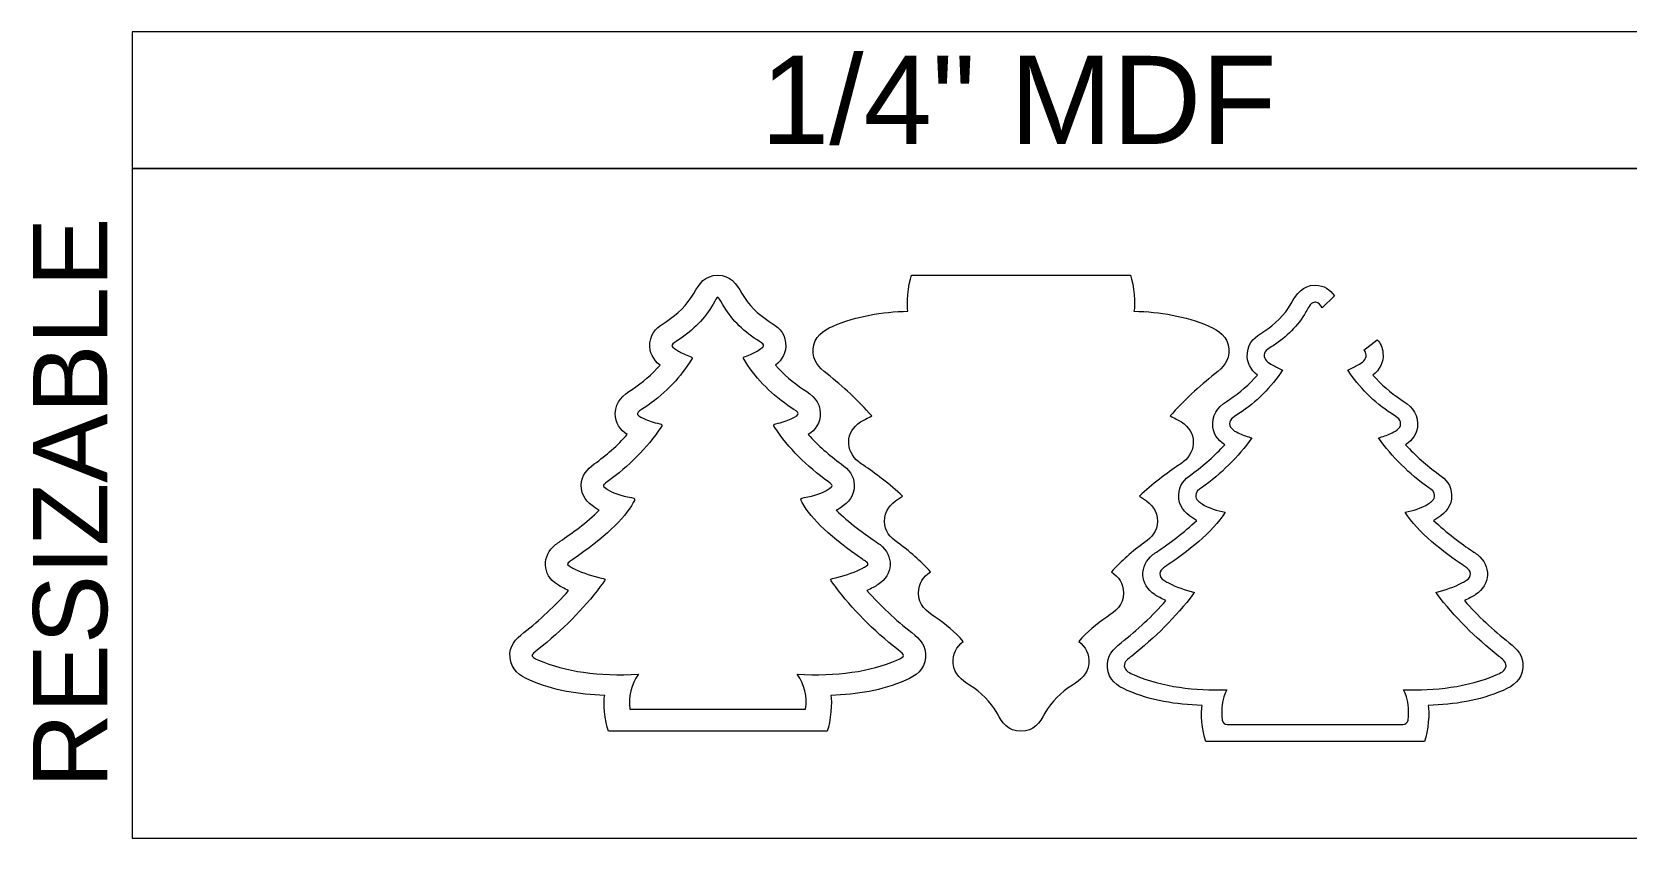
# Model space of a CAD drawing. Header units: millimetres. Extents: x -939 to 939, y -901 to -426.
# Drawn here: x -939 to 0, y -901 to -426 of the extents above; entities that cross this region are included whole.
import ezdxf

# ---------------------------------------------------------------- set-up
doc = ezdxf.new("R2010")
doc.units = ezdxf.units.MM
doc.header["$MEASUREMENT"] = 0
doc.layers.add('Camada 1', color=7, linetype='Continuous')
doc.styles.add('0', font='arial.ttf', dxfattribs={"height": 1})

msp = doc.modelspace()

# ---------------------------------------------------------------- linework, layer by layer
at = {"layer": 'Camada 1', "color": 142, "lineweight": 20}
for points in [[(-880.2749, -506.73), (167.0521, -506.73), (167.0521, -426.2968), (-880.2749, -426.2968), (-880.2749, -506.73)], [(-880.2749, -901.2768), (167.0521, -901.2768), (167.0521, -506.73), (-880.2749, -506.73), (-880.2749, -901.2768)]]:
    msp.add_lwpolyline(points, close=True, dxfattribs=at)
at = {"layer": 'Camada 1', "color": 230, "lineweight": 20}
for points, knots in [([(-599.7113, -838.3519), (-599.7113, -838.3519), (-587.0106, -838.3519), (-587.0106, -838.3519), (-587.0106, -838.3519), (-587.0106, -838.3519), (-535.2581, -838.3519), (-535.2581, -838.3519), (-535.2581, -838.3519), (-535.2581, -838.3519), (-483.5057, -838.3519), (-483.5057, -838.3519), (-483.5057, -838.3519), (-483.5057, -838.3519), (-470.805, -838.3519), (-470.805, -838.3519), (-470.805, -838.3519), (-468.7237, -832.6827), (-467.6724, -820.561), (-468.6844, -817.1984), (-468.6844, -817.1984), (-452.9715, -816.585), (-438.8709, -814.5518), (-424.5337, -808.308), (-424.5337, -808.308), (-418.5325, -805.6945), (-413.4166, -802.1694), (-412.8379, -794.8241), (-412.8379, -794.8241), (-412.2925, -787.9014), (-416.1776, -784.0523), (-420.9809, -780.2395), (-420.9809, -780.2395), (-430.4313, -772.7379), (-439.3768, -764.494), (-447.3615, -755.4208), (-447.3615, -755.4208), (-446.1314, -754.8628), (-444.921, -754.2667), (-443.7355, -753.6291), (-443.7355, -753.6291), (-442.7177, -753.0816), (-441.7145, -752.5077), (-440.7383, -751.8888), (-440.7383, -751.8888), (-431.6826, -746.1471), (-431.5001, -734.9017), (-439.6532, -728.3515), (-439.6532, -728.3515), (-440.5945, -727.5953), (-441.5165, -727.04), (-442.492, -726.3708), (-442.492, -726.3708), (-448.9492, -721.9409), (-458.2533, -715.2414), (-465.445, -708.1481), (-465.445, -708.1481), (-464.6065, -707.6826), (-463.789, -707.1812), (-462.9965, -706.6403), (-462.9965, -706.6403), (-458.2542, -703.4034), (-454.7258, -699.6452), (-454.8563, -693.3094), (-454.8563, -693.3094), (-454.9779, -687.4039), (-458.1508, -684.0031), (-462.506, -680.8636), (-462.506, -680.8636), (-469.5966, -675.7521), (-476.1599, -670.0098), (-481.9652, -663.5564), (-481.9652, -663.5564), (-477.8017, -660.7687), (-474.7967, -656.9138), (-474.8846, -651.05), (-474.8846, -651.05), (-474.9929, -643.8243), (-479.4818, -640.405), (-484.7541, -636.9128), (-484.7541, -636.9128), (-490.9037, -632.8393), (-496.4477, -628.1074), (-501.2186, -622.6298), (-501.2186, -622.6298), (-497.3369, -619.4258), (-494.705, -615.2027), (-495.3008, -609.5387), (-495.3008, -609.5387), (-496.0077, -602.8169), (-500.0513, -600.088), (-505.0019, -596.8729), (-505.0019, -596.8729), (-511.5882, -592.5955), (-517.2408, -587.2226), (-521.1228, -580.3433), (-521.1228, -580.3433), (-524.3313, -574.6574), (-527.6576, -569.6325), (-535.2581, -569.6549), (-535.2581, -569.6549), (-542.8586, -569.6325), (-546.1849, -574.6574), (-549.3934, -580.3433), (-549.3934, -580.3433), (-553.2755, -587.2226), (-558.9281, -592.5955), (-565.5144, -596.8729), (-565.5144, -596.8729), (-570.465, -600.088), (-574.5086, -602.8169), (-575.2155, -609.5387), (-575.2155, -609.5387), (-575.8113, -615.2027), (-573.1794, -619.4258), (-569.2977, -622.6298), (-569.2977, -622.6298), (-574.0686, -628.1074), (-579.6126, -632.8393), (-585.7622, -636.9128), (-585.7622, -636.9128), (-591.0345, -640.405), (-595.5234, -643.8243), (-595.6317, -651.05), (-595.6317, -651.05), (-595.7196, -656.9138), (-592.7146, -660.7687), (-588.5511, -663.5564), (-588.5511, -663.5564), (-594.3564, -670.0098), (-600.9197, -675.7521), (-608.0103, -680.8636), (-608.0103, -680.8636), (-612.3655, -684.0031), (-615.5384, -687.4039), (-615.66, -693.3094), (-615.66, -693.3094), (-615.7905, -699.6452), (-612.2621, -703.4034), (-607.5198, -706.6403), (-607.5198, -706.6403), (-606.7273, -707.1812), (-605.9098, -707.6826), (-605.0713, -708.1481), (-605.0713, -708.1481), (-612.263, -715.2414), (-621.5671, -721.9409), (-628.0243, -726.3708), (-628.0243, -726.3708), (-628.9998, -727.04), (-629.9218, -727.5953), (-630.8631, -728.3515), (-630.8631, -728.3515), (-639.0162, -734.9017), (-638.8337, -746.1471), (-629.778, -751.8888), (-629.778, -751.8888), (-628.8018, -752.5077), (-627.7986, -753.0816), (-626.7808, -753.6291), (-626.7808, -753.6291), (-625.5953, -754.2667), (-624.3849, -754.8628), (-623.1548, -755.4208), (-623.1548, -755.4208), (-631.1395, -764.494), (-640.085, -772.7379), (-649.5354, -780.2395), (-649.5354, -780.2395), (-654.3387, -784.0523), (-658.2238, -787.9014), (-657.6784, -794.8241), (-657.6784, -794.8241), (-657.0997, -802.1694), (-651.9838, -805.6945), (-645.9826, -808.308), (-645.9826, -808.308), (-631.6454, -814.5518), (-617.5448, -816.585), (-601.8319, -817.1984), (-601.8319, -817.1984), (-602.8439, -820.561), (-601.7926, -832.6827), (-599.7113, -838.3519)], [0, 0, 0, 0, 0.0212766, 0.0212766, 0.0212766, 0.0212766, 0.04255319, 0.04255319, 0.04255319, 0.04255319, 0.06382979, 0.06382979, 0.06382979, 0.06382979, 0.08510638, 0.08510638, 0.08510638, 0.08510638, 0.10638298, 0.10638298, 0.10638298, 0.10638298, 0.12765957, 0.12765957, 0.12765957, 0.12765957, 0.14893617, 0.14893617, 0.14893617, 0.14893617, 0.17021277, 0.17021277, 0.17021277, 0.17021277, 0.19148936, 0.19148936, 0.19148936, 0.19148936, 0.21276596, 0.21276596, 0.21276596, 0.21276596, 0.23404255, 0.23404255, 0.23404255, 0.23404255, 0.25531915, 0.25531915, 0.25531915, 0.25531915, 0.27659574, 0.27659574, 0.27659574, 0.27659574, 0.29787234, 0.29787234, 0.29787234, 0.29787234, 0.31914894, 0.31914894, 0.31914894, 0.31914894, 0.34042553, 0.34042553, 0.34042553, 0.34042553, 0.36170213, 0.36170213, 0.36170213, 0.36170213, 0.38297872, 0.38297872, 0.38297872, 0.38297872, 0.40425532, 0.40425532, 0.40425532, 0.40425532, 0.42553191, 0.42553191, 0.42553191, 0.42553191, 0.44680851, 0.44680851, 0.44680851, 0.44680851, 0.46808511, 0.46808511, 0.46808511, 0.46808511, 0.4893617, 0.4893617, 0.4893617, 0.4893617, 0.5106383, 0.5106383, 0.5106383, 0.5106383, 0.53191489, 0.53191489, 0.53191489, 0.53191489, 0.55319149, 0.55319149, 0.55319149, 0.55319149, 0.57446809, 0.57446809, 0.57446809, 0.57446809, 0.59574468, 0.59574468, 0.59574468, 0.59574468, 0.61702128, 0.61702128, 0.61702128, 0.61702128, 0.63829787, 0.63829787, 0.63829787, 0.63829787, 0.65957447, 0.65957447, 0.65957447, 0.65957447, 0.68085106, 0.68085106, 0.68085106, 0.68085106, 0.70212766, 0.70212766, 0.70212766, 0.70212766, 0.72340426, 0.72340426, 0.72340426, 0.72340426, 0.74468085, 0.74468085, 0.74468085, 0.74468085, 0.76595745, 0.76595745, 0.76595745, 0.76595745, 0.78723404, 0.78723404, 0.78723404, 0.78723404, 0.80851064, 0.80851064, 0.80851064, 0.80851064, 0.82978723, 0.82978723, 0.82978723, 0.82978723, 0.85106383, 0.85106383, 0.85106383, 0.85106383, 0.87234043, 0.87234043, 0.87234043, 0.87234043, 0.89361702, 0.89361702, 0.89361702, 0.89361702, 0.91489362, 0.91489362, 0.91489362, 0.91489362, 0.93617021, 0.93617021, 0.93617021, 0.93617021, 0.95744681, 0.95744681, 0.95744681, 0.95744681, 1, 1, 1, 1]), ([(-479.0318, -613.1827), (-479.5772, -620.1054), (-475.6921, -623.9545), (-470.8888, -627.7673), (-470.8888, -627.7673), (-461.4384, -635.2689), (-452.4929, -643.5128), (-444.5082, -652.586), (-444.5082, -652.586), (-445.7383, -653.144), (-446.9487, -653.7401), (-448.1342, -654.3777), (-448.1342, -654.3777), (-449.152, -654.9252), (-450.1552, -655.4991), (-451.1314, -656.118), (-451.1314, -656.118), (-460.1871, -661.8597), (-460.3696, -673.1051), (-452.2165, -679.6553), (-452.2165, -679.6553), (-451.2752, -680.4115), (-450.3532, -680.9668), (-449.3777, -681.636), (-449.3777, -681.636), (-442.9205, -686.0659), (-433.6164, -692.7654), (-426.4247, -699.8587), (-426.4247, -699.8587), (-427.2632, -700.3242), (-428.0807, -700.8256), (-428.8732, -701.3665), (-428.8732, -701.3665), (-433.6155, -704.6034), (-437.1439, -708.3616), (-437.0134, -714.6974), (-437.0134, -714.6974), (-436.8918, -720.6029), (-433.7189, -724.0037), (-429.3637, -727.1432), (-429.3637, -727.1432), (-422.2731, -732.2547), (-415.7098, -737.997), (-409.9045, -744.4504), (-409.9045, -744.4504), (-414.068, -747.2381), (-417.073, -751.093), (-416.9851, -756.9568), (-416.9851, -756.9568), (-416.8768, -764.1825), (-412.3879, -767.6018), (-407.1156, -771.094), (-407.1156, -771.094), (-400.966, -775.1675), (-395.422, -779.8994), (-390.6511, -785.377), (-390.6511, -785.377), (-394.5328, -788.581), (-397.1647, -792.8041), (-396.5689, -798.4681), (-396.5689, -798.4681), (-395.862, -805.1899), (-391.8184, -807.9188), (-386.8678, -811.1339), (-386.8678, -811.1339), (-380.2815, -815.4113), (-374.6289, -820.7842), (-370.7468, -827.6635), (-370.7468, -827.6635), (-367.5383, -833.3494), (-364.212, -838.3743), (-356.6115, -838.3519), (-356.6115, -838.3519), (-349.011, -838.3743), (-345.6847, -833.3494), (-342.4762, -827.6635), (-342.4762, -827.6635), (-338.5941, -820.7842), (-332.9415, -815.4113), (-326.3552, -811.1339), (-326.3552, -811.1339), (-321.4046, -807.9188), (-317.361, -805.1899), (-316.6541, -798.4681), (-316.6541, -798.4681), (-316.0583, -792.8041), (-318.6902, -788.581), (-322.5719, -785.377), (-322.5719, -785.377), (-317.801, -779.8994), (-312.257, -775.1675), (-306.1074, -771.094), (-306.1074, -771.094), (-300.8351, -767.6018), (-296.3462, -764.1825), (-296.2379, -756.9568), (-296.2379, -756.9568), (-296.15, -751.093), (-299.155, -747.2381), (-303.3185, -744.4504), (-303.3185, -744.4504), (-297.5132, -737.997), (-290.9499, -732.2547), (-283.8593, -727.1432), (-283.8593, -727.1432), (-279.5041, -724.0037), (-276.3312, -720.6029), (-276.2096, -714.6974), (-276.2096, -714.6974), (-276.0791, -708.3616), (-279.6075, -704.6034), (-284.3498, -701.3665), (-284.3498, -701.3665), (-285.1423, -700.8256), (-285.9598, -700.3242), (-286.7983, -699.8587), (-286.7983, -699.8587), (-279.6066, -692.7654), (-270.3025, -686.0659), (-263.8453, -681.636), (-263.8453, -681.636), (-262.8698, -680.9668), (-261.9478, -680.4115), (-261.0065, -679.6553), (-261.0065, -679.6553), (-252.8534, -673.1051), (-253.0359, -661.8597), (-262.0916, -656.118), (-262.0916, -656.118), (-263.0678, -655.4991), (-264.071, -654.9252), (-265.0888, -654.3777), (-265.0888, -654.3777), (-266.2743, -653.7401), (-267.4847, -653.144), (-268.7148, -652.586), (-268.7148, -652.586), (-260.7301, -643.5128), (-251.7846, -635.2689), (-242.3342, -627.7673), (-242.3342, -627.7673), (-237.5309, -623.9545), (-233.6458, -620.1054), (-234.1912, -613.1827), (-234.1912, -613.1827), (-234.7699, -605.8374), (-239.8858, -602.3123), (-245.887, -599.6988), (-245.887, -599.6988), (-260.2242, -593.455), (-274.3248, -591.4218), (-290.0377, -590.8084), (-290.0377, -590.8084), (-289.0257, -587.4458), (-290.077, -575.3241), (-292.1583, -569.6549), (-292.1583, -569.6549), (-292.1583, -569.6549), (-304.859, -569.6549), (-304.859, -569.6549), (-304.859, -569.6549), (-304.859, -569.6549), (-356.6115, -569.6549), (-356.6115, -569.6549), (-356.6115, -569.6549), (-356.6115, -569.6549), (-408.364, -569.6549), (-408.364, -569.6549), (-408.364, -569.6549), (-408.364, -569.6549), (-421.0647, -569.6549), (-421.0647, -569.6549), (-421.0647, -569.6549), (-423.146, -575.3241), (-424.1973, -587.4458), (-423.1853, -590.8084), (-423.1853, -590.8084), (-438.8982, -591.4218), (-452.9988, -593.455), (-467.336, -599.6988), (-467.336, -599.6988), (-473.3372, -602.3123), (-478.4531, -605.8374), (-479.0318, -613.1827)], [0, 0, 0, 0, 0.0212766, 0.0212766, 0.0212766, 0.0212766, 0.04255319, 0.04255319, 0.04255319, 0.04255319, 0.06382979, 0.06382979, 0.06382979, 0.06382979, 0.08510638, 0.08510638, 0.08510638, 0.08510638, 0.10638298, 0.10638298, 0.10638298, 0.10638298, 0.12765957, 0.12765957, 0.12765957, 0.12765957, 0.14893617, 0.14893617, 0.14893617, 0.14893617, 0.17021277, 0.17021277, 0.17021277, 0.17021277, 0.19148936, 0.19148936, 0.19148936, 0.19148936, 0.21276596, 0.21276596, 0.21276596, 0.21276596, 0.23404255, 0.23404255, 0.23404255, 0.23404255, 0.25531915, 0.25531915, 0.25531915, 0.25531915, 0.27659574, 0.27659574, 0.27659574, 0.27659574, 0.29787234, 0.29787234, 0.29787234, 0.29787234, 0.31914894, 0.31914894, 0.31914894, 0.31914894, 0.34042553, 0.34042553, 0.34042553, 0.34042553, 0.36170213, 0.36170213, 0.36170213, 0.36170213, 0.38297872, 0.38297872, 0.38297872, 0.38297872, 0.40425532, 0.40425532, 0.40425532, 0.40425532, 0.42553191, 0.42553191, 0.42553191, 0.42553191, 0.44680851, 0.44680851, 0.44680851, 0.44680851, 0.46808511, 0.46808511, 0.46808511, 0.46808511, 0.4893617, 0.4893617, 0.4893617, 0.4893617, 0.5106383, 0.5106383, 0.5106383, 0.5106383, 0.53191489, 0.53191489, 0.53191489, 0.53191489, 0.55319149, 0.55319149, 0.55319149, 0.55319149, 0.57446809, 0.57446809, 0.57446809, 0.57446809, 0.59574468, 0.59574468, 0.59574468, 0.59574468, 0.61702128, 0.61702128, 0.61702128, 0.61702128, 0.63829787, 0.63829787, 0.63829787, 0.63829787, 0.65957447, 0.65957447, 0.65957447, 0.65957447, 0.68085106, 0.68085106, 0.68085106, 0.68085106, 0.70212766, 0.70212766, 0.70212766, 0.70212766, 0.72340426, 0.72340426, 0.72340426, 0.72340426, 0.74468085, 0.74468085, 0.74468085, 0.74468085, 0.76595745, 0.76595745, 0.76595745, 0.76595745, 0.78723404, 0.78723404, 0.78723404, 0.78723404, 0.80851064, 0.80851064, 0.80851064, 0.80851064, 0.82978723, 0.82978723, 0.82978723, 0.82978723, 0.85106383, 0.85106383, 0.85106383, 0.85106383, 0.87234043, 0.87234043, 0.87234043, 0.87234043, 0.89361702, 0.89361702, 0.89361702, 0.89361702, 0.91489362, 0.91489362, 0.91489362, 0.91489362, 0.93617021, 0.93617021, 0.93617021, 0.93617021, 0.95744681, 0.95744681, 0.95744681, 0.95744681, 1, 1, 1, 1]), ([(-149.2518, -628.5565), (-145.3701, -625.3525), (-142.7382, -621.1294), (-143.334, -615.4654), (-143.334, -615.4654), (-143.6923, -612.0586), (-144.9077, -609.6775), (-146.6638, -607.7389), (-146.6638, -607.7389), (-146.6638, -607.7389), (-154.607, -613.8867), (-154.607, -613.8867), (-154.607, -613.8867), (-153.8954, -614.6016), (-153.3898, -615.4583), (-153.2791, -616.5114), (-153.2791, -616.5114), (-152.9727, -619.4241), (-155.8402, -621.2055), (-157.9883, -622.4908), (-157.9883, -622.4908), (-159.8954, -623.632), (-161.9814, -624.59), (-164.0498, -625.4437), (-164.0498, -625.4437), (-157.3846, -635.8574), (-148.6055, -644.3565), (-138.3095, -651.1764), (-138.3095, -651.1764), (-136.1963, -652.5762), (-132.96, -654.2358), (-132.9166, -657.1266), (-132.9166, -657.1266), (-132.8697, -660.2563), (-136.3878, -661.8275), (-138.7855, -662.9247), (-138.7855, -662.9247), (-141.0811, -663.9751), (-143.5213, -664.7963), (-145.9819, -665.4513), (-145.9819, -665.4513), (-137.9042, -676.9498), (-127.7861, -686.6848), (-116.387, -694.9022), (-116.387, -694.9022), (-114.7964, -696.0489), (-112.9329, -697.2304), (-112.8874, -699.442), (-112.8874, -699.442), (-112.8385, -701.8138), (-114.9486, -703.1345), (-116.6672, -704.3075), (-116.6672, -704.3075), (-120.5308, -706.9447), (-125.5634, -708.3478), (-130.2266, -709.2398), (-130.2266, -709.2398), (-123.1522, -721.1766), (-107.19, -732.9919), (-96.1822, -740.5436), (-96.1822, -740.5436), (-95.4297, -741.0598), (-94.6679, -741.4968), (-93.9495, -742.074), (-93.9495, -742.074), (-92.8462, -742.9603), (-91.9234, -743.9019), (-91.7971, -745.4118), (-91.7971, -745.4118), (-91.6508, -747.1603), (-92.7349, -748.4877), (-94.1263, -749.37), (-94.1263, -749.37), (-94.9006, -749.8609), (-95.6983, -750.3146), (-96.5056, -750.7489), (-96.5056, -750.7489), (-101.3772, -753.3691), (-106.8041, -755.167), (-112.1688, -756.4878), (-112.1688, -756.4878), (-112.1688, -756.4878), (-111.5963, -757.2581), (-111.5963, -757.2581), (-111.5963, -757.2581), (-101.2465, -771.0989), (-88.7466, -783.2703), (-75.2313, -793.9986), (-75.2313, -793.9986), (-73.365, -795.4801), (-70.6265, -797.2527), (-70.8402, -799.9654), (-70.8402, -799.9654), (-71.0661, -802.8329), (-74.2983, -804.0816), (-76.5597, -805.0664), (-76.5597, -805.0664), (-93.4764, -812.4336), (-112.7372, -814.404), (-131.1632, -813.8698), (-131.1632, -813.8698), (-128.5811, -819.3987), (-127.6556, -825.6064), (-128.572, -831.7231), (-128.572, -831.7231), (-128.7937, -833.2025), (-130.043, -834.2786), (-131.5389, -834.2786), (-131.5389, -834.2786), (-131.5389, -834.2786), (-235.0439, -834.2786), (-235.0439, -834.2786), (-235.0439, -834.2786), (-236.5398, -834.2786), (-237.7891, -833.2025), (-238.0108, -831.7231), (-238.0108, -831.7231), (-238.9272, -825.6064), (-238.0017, -819.3987), (-235.4196, -813.8698), (-235.4196, -813.8698), (-253.8456, -814.404), (-273.1064, -812.4336), (-290.0231, -805.0664), (-290.0231, -805.0664), (-292.2845, -804.0816), (-295.5167, -802.8329), (-295.7426, -799.9654), (-295.7426, -799.9654), (-295.9563, -797.2527), (-293.2178, -795.4801), (-291.3515, -793.9986), (-291.3515, -793.9986), (-277.8362, -783.2703), (-265.3363, -771.0989), (-254.9865, -757.2581), (-254.9865, -757.2581), (-254.9865, -757.2581), (-254.414, -756.4878), (-254.414, -756.4878), (-254.414, -756.4878), (-259.7787, -755.167), (-265.2056, -753.3691), (-270.0772, -750.7489), (-270.0772, -750.7489), (-270.8845, -750.3146), (-271.6822, -749.8609), (-272.4565, -749.37), (-272.4565, -749.37), (-273.8479, -748.4877), (-274.932, -747.1603), (-274.7857, -745.4118), (-274.7857, -745.4118), (-274.6594, -743.9019), (-273.7366, -742.9603), (-272.6333, -742.074), (-272.6333, -742.074), (-271.9149, -741.4968), (-271.1531, -741.0598), (-270.4006, -740.5436), (-270.4006, -740.5436), (-259.3928, -732.9919), (-243.4306, -721.1766), (-236.3562, -709.2398), (-236.3562, -709.2398), (-241.0194, -708.3478), (-246.052, -706.9447), (-249.9156, -704.3075), (-249.9156, -704.3075), (-251.6342, -703.1345), (-253.7443, -701.8138), (-253.6954, -699.442), (-253.6954, -699.442), (-253.6499, -697.2304), (-251.7864, -696.0489), (-250.1958, -694.9022), (-250.1958, -694.9022), (-238.7967, -686.6848), (-228.6786, -676.9498), (-220.6009, -665.4513), (-220.6009, -665.4513), (-223.0615, -664.7963), (-225.5017, -663.9751), (-227.7973, -662.9247), (-227.7973, -662.9247), (-230.195, -661.8275), (-233.7131, -660.2563), (-233.6662, -657.1266), (-233.6662, -657.1266), (-233.6228, -654.2358), (-230.3865, -652.5762), (-228.2733, -651.1764), (-228.2733, -651.1764), (-217.9773, -644.3565), (-209.1982, -635.8574), (-202.533, -625.4437), (-202.533, -625.4437), (-204.6014, -624.59), (-206.6873, -623.632), (-208.5944, -622.4909), (-208.5944, -622.4909), (-210.7426, -621.2055), (-213.61, -619.4241), (-213.3037, -616.5114), (-213.3037, -616.5114), (-213.0218, -613.8309), (-210.1123, -612.4923), (-208.1011, -611.1861), (-208.1011, -611.1861), (-200.1504, -606.0226), (-193.3999, -599.4816), (-188.7177, -591.1845), (-188.7177, -591.1845), (-188.121, -590.1272), (-187.5362, -589.0163), (-186.8798, -587.9973), (-186.8798, -587.9973), (-186.0805, -586.7568), (-185.0831, -585.7025), (-183.5026, -585.5909), (-183.5026, -585.5909), (-183.3547, -585.5805), (-183.228, -585.5805), (-183.0801, -585.591), (-183.0801, -585.591), (-181.1063, -585.7303), (-180.011, -587.3839), (-179.1136, -588.9616), (-179.1136, -588.9616), (-179.1136, -588.9616), (-171.9961, -581.7098), (-171.9961, -581.7098), (-171.9961, -581.7098), (-174.5842, -578.1486), (-177.8373, -575.5655), (-183.2914, -575.5816), (-183.2914, -575.5816), (-190.8919, -575.5592), (-194.2182, -580.5841), (-197.4267, -586.27), (-197.4267, -586.27), (-201.3088, -593.1493), (-206.9614, -598.5222), (-213.5477, -602.7996), (-213.5477, -602.7996), (-218.4983, -606.0147), (-222.5419, -608.7436), (-223.2488, -615.4654), (-223.2488, -615.4654), (-223.8446, -621.1294), (-221.2127, -625.3525), (-217.331, -628.5565), (-217.331, -628.5565), (-222.1019, -634.0341), (-227.6459, -638.766), (-233.7955, -642.8395), (-233.7955, -642.8395), (-239.0678, -646.3317), (-243.5567, -649.751), (-243.665, -656.9767), (-243.665, -656.9767), (-243.7529, -662.8405), (-240.7479, -666.6954), (-236.5844, -669.4831), (-236.5844, -669.4831), (-242.3897, -675.9365), (-248.953, -681.6788), (-256.0436, -686.7903), (-256.0436, -686.7903), (-260.3988, -689.9298), (-263.5717, -693.3306), (-263.6933, -699.2361), (-263.6933, -699.2361), (-263.8238, -705.5719), (-260.2954, -709.3301), (-255.5531, -712.567), (-255.5531, -712.567), (-254.7606, -713.1079), (-253.9431, -713.6093), (-253.1046, -714.0748), (-253.1046, -714.0748), (-260.2963, -721.1681), (-269.6004, -727.8676), (-276.0576, -732.2975), (-276.0576, -732.2975), (-277.0331, -732.9667), (-277.9551, -733.522), (-278.8964, -734.2782), (-278.8964, -734.2782), (-287.0495, -740.8284), (-286.867, -752.0738), (-277.8113, -757.8155), (-277.8113, -757.8155), (-276.8351, -758.4344), (-275.8319, -759.0083), (-274.8141, -759.5558), (-274.8141, -759.5558), (-273.6286, -760.1934), (-272.4182, -760.7895), (-271.1881, -761.3475), (-271.1881, -761.3475), (-279.1728, -770.4207), (-288.1183, -778.6646), (-297.5687, -786.1662), (-297.5687, -786.1662), (-302.372, -789.979), (-306.2571, -793.8281), (-305.7117, -800.7508), (-305.7117, -800.7508), (-305.133, -808.0961), (-300.0171, -811.6212), (-294.0159, -814.2347), (-294.0159, -814.2347), (-279.6787, -820.4785), (-265.5781, -822.5117), (-249.8652, -823.1251), (-249.8652, -823.1251), (-250.8772, -826.4877), (-249.8259, -838.6094), (-247.7446, -844.2786), (-247.7446, -844.2786), (-247.7446, -844.2786), (-235.0439, -844.2786), (-235.0439, -844.2786), (-235.0439, -844.2786), (-235.0439, -844.2786), (-183.2914, -844.2786), (-183.2914, -844.2786), (-183.2914, -844.2786), (-183.2914, -844.2786), (-131.5389, -844.2786), (-131.5389, -844.2786), (-131.5389, -844.2786), (-131.5389, -844.2786), (-118.8382, -844.2786), (-118.8382, -844.2786), (-118.8382, -844.2786), (-116.7569, -838.6094), (-115.7056, -826.4877), (-116.7176, -823.1251), (-116.7176, -823.1251), (-101.0047, -822.5117), (-86.9041, -820.4785), (-72.5669, -814.2347), (-72.5669, -814.2347), (-66.5657, -811.6212), (-61.4498, -808.0961), (-60.8711, -800.7508), (-60.8711, -800.7508), (-60.3257, -793.8281), (-64.2108, -789.979), (-69.0141, -786.1662), (-69.0141, -786.1662), (-78.4645, -778.6646), (-87.41, -770.4207), (-95.3947, -761.3475), (-95.3947, -761.3475), (-94.1646, -760.7895), (-92.9542, -760.1934), (-91.7687, -759.5558), (-91.7687, -759.5558), (-90.7509, -759.0083), (-89.7477, -758.4344), (-88.7715, -757.8155), (-88.7715, -757.8155), (-79.7158, -752.0738), (-79.5333, -740.8284), (-87.6864, -734.2782), (-87.6864, -734.2782), (-88.6277, -733.522), (-89.5497, -732.9667), (-90.5252, -732.2975), (-90.5252, -732.2975), (-96.9824, -727.8676), (-106.2865, -721.1681), (-113.4782, -714.0748), (-113.4782, -714.0748), (-112.6397, -713.6093), (-111.8222, -713.1079), (-111.0297, -712.567), (-111.0297, -712.567), (-106.2874, -709.3301), (-102.759, -705.5719), (-102.8895, -699.2361), (-102.8895, -699.2361), (-103.0111, -693.3306), (-106.184, -689.9298), (-110.5392, -686.7903), (-110.5392, -686.7903), (-117.6298, -681.6788), (-124.1931, -675.9365), (-129.9984, -669.4831), (-129.9984, -669.4831), (-125.8349, -666.6954), (-122.8299, -662.8405), (-122.9178, -656.9767), (-122.9178, -656.9767), (-123.0261, -649.751), (-127.515, -646.3317), (-132.7873, -642.8395), (-132.7873, -642.8395), (-138.9369, -638.766), (-144.4809, -634.0341), (-149.2518, -628.5565)], [0, 0, 0, 0, 0.00980392, 0.00980392, 0.00980392, 0.00980392, 0.01960784, 0.01960784, 0.01960784, 0.01960784, 0.02941176, 0.02941176, 0.02941176, 0.02941176, 0.03921569, 0.03921569, 0.03921569, 0.03921569, 0.04901961, 0.04901961, 0.04901961, 0.04901961, 0.05882353, 0.05882353, 0.05882353, 0.05882353, 0.06862745, 0.06862745, 0.06862745, 0.06862745, 0.07843137, 0.07843137, 0.07843137, 0.07843137, 0.08823529, 0.08823529, 0.08823529, 0.08823529, 0.09803922, 0.09803922, 0.09803922, 0.09803922, 0.10784314, 0.10784314, 0.10784314, 0.10784314, 0.11764706, 0.11764706, 0.11764706, 0.11764706, 0.12745098, 0.12745098, 0.12745098, 0.12745098, 0.1372549, 0.1372549, 0.1372549, 0.1372549, 0.14705882, 0.14705882, 0.14705882, 0.14705882, 0.15686275, 0.15686275, 0.15686275, 0.15686275, 0.16666667, 0.16666667, 0.16666667, 0.16666667, 0.17647059, 0.17647059, 0.17647059, 0.17647059, 0.18627451, 0.18627451, 0.18627451, 0.18627451, 0.19607843, 0.19607843, 0.19607843, 0.19607843, 0.20588235, 0.20588235, 0.20588235, 0.20588235, 0.21568627, 0.21568627, 0.21568627, 0.21568627, 0.2254902, 0.2254902, 0.2254902, 0.2254902, 0.23529412, 0.23529412, 0.23529412, 0.23529412, 0.24509804, 0.24509804, 0.24509804, 0.24509804, 0.25490196, 0.25490196, 0.25490196, 0.25490196, 0.26470588, 0.26470588, 0.26470588, 0.26470588, 0.2745098, 0.2745098, 0.2745098, 0.2745098, 0.28431373, 0.28431373, 0.28431373, 0.28431373, 0.29411765, 0.29411765, 0.29411765, 0.29411765, 0.30392157, 0.30392157, 0.30392157, 0.30392157, 0.31372549, 0.31372549, 0.31372549, 0.31372549, 0.32352941, 0.32352941, 0.32352941, 0.32352941, 0.33333333, 0.33333333, 0.33333333, 0.33333333, 0.34313725, 0.34313725, 0.34313725, 0.34313725, 0.35294118, 0.35294118, 0.35294118, 0.35294118, 0.3627451, 0.3627451, 0.3627451, 0.3627451, 0.37254902, 0.37254902, 0.37254902, 0.37254902, 0.38235294, 0.38235294, 0.38235294, 0.38235294, 0.39215686, 0.39215686, 0.39215686, 0.39215686, 0.40196078, 0.40196078, 0.40196078, 0.40196078, 0.41176471, 0.41176471, 0.41176471, 0.41176471, 0.42156863, 0.42156863, 0.42156863, 0.42156863, 0.43137255, 0.43137255, 0.43137255, 0.43137255, 0.44117647, 0.44117647, 0.44117647, 0.44117647, 0.45098039, 0.45098039, 0.45098039, 0.45098039, 0.46078431, 0.46078431, 0.46078431, 0.46078431, 0.47058824, 0.47058824, 0.47058824, 0.47058824, 0.48039216, 0.48039216, 0.48039216, 0.48039216, 0.49019608, 0.49019608, 0.49019608, 0.49019608, 0.5, 0.5, 0.5, 0.5, 0.50980392, 0.50980392, 0.50980392, 0.50980392, 0.51960784, 0.51960784, 0.51960784, 0.51960784, 0.52941176, 0.52941176, 0.52941176, 0.52941176, 0.53921569, 0.53921569, 0.53921569, 0.53921569, 0.54901961, 0.54901961, 0.54901961, 0.54901961, 0.55882353, 0.55882353, 0.55882353, 0.55882353, 0.56862745, 0.56862745, 0.56862745, 0.56862745, 0.57843137, 0.57843137, 0.57843137, 0.57843137, 0.58823529, 0.58823529, 0.58823529, 0.58823529, 0.59803922, 0.59803922, 0.59803922, 0.59803922, 0.60784314, 0.60784314, 0.60784314, 0.60784314, 0.61764706, 0.61764706, 0.61764706, 0.61764706, 0.62745098, 0.62745098, 0.62745098, 0.62745098, 0.6372549, 0.6372549, 0.6372549, 0.6372549, 0.64705882, 0.64705882, 0.64705882, 0.64705882, 0.65686275, 0.65686275, 0.65686275, 0.65686275, 0.66666667, 0.66666667, 0.66666667, 0.66666667, 0.67647059, 0.67647059, 0.67647059, 0.67647059, 0.68627451, 0.68627451, 0.68627451, 0.68627451, 0.69607843, 0.69607843, 0.69607843, 0.69607843, 0.70588235, 0.70588235, 0.70588235, 0.70588235, 0.71568627, 0.71568627, 0.71568627, 0.71568627, 0.7254902, 0.7254902, 0.7254902, 0.7254902, 0.73529412, 0.73529412, 0.73529412, 0.73529412, 0.74509804, 0.74509804, 0.74509804, 0.74509804, 0.75490196, 0.75490196, 0.75490196, 0.75490196, 0.76470588, 0.76470588, 0.76470588, 0.76470588, 0.7745098, 0.7745098, 0.7745098, 0.7745098, 0.78431373, 0.78431373, 0.78431373, 0.78431373, 0.79411765, 0.79411765, 0.79411765, 0.79411765, 0.80392157, 0.80392157, 0.80392157, 0.80392157, 0.81372549, 0.81372549, 0.81372549, 0.81372549, 0.82352941, 0.82352941, 0.82352941, 0.82352941, 0.83333333, 0.83333333, 0.83333333, 0.83333333, 0.84313725, 0.84313725, 0.84313725, 0.84313725, 0.85294118, 0.85294118, 0.85294118, 0.85294118, 0.8627451, 0.8627451, 0.8627451, 0.8627451, 0.87254902, 0.87254902, 0.87254902, 0.87254902, 0.88235294, 0.88235294, 0.88235294, 0.88235294, 0.89215686, 0.89215686, 0.89215686, 0.89215686, 0.90196078, 0.90196078, 0.90196078, 0.90196078, 0.91176471, 0.91176471, 0.91176471, 0.91176471, 0.92156863, 0.92156863, 0.92156863, 0.92156863, 0.93137255, 0.93137255, 0.93137255, 0.93137255, 0.94117647, 0.94117647, 0.94117647, 0.94117647, 0.95098039, 0.95098039, 0.95098039, 0.95098039, 0.96078431, 0.96078431, 0.96078431, 0.96078431, 0.97058824, 0.97058824, 0.97058824, 0.97058824, 0.98039216, 0.98039216, 0.98039216, 0.98039216, 1, 1, 1, 1]), ([(-535.2581, -825.3519), (-535.2581, -825.3519), (-587.0106, -825.3519), (-587.0106, -825.3519), (-587.0106, -825.3519), (-588.099, -818.0876), (-586.3149, -810.6851), (-582.0365, -804.7143), (-582.0365, -804.7143), (-605.4864, -806.0105), (-625.0716, -803.2354), (-640.792, -796.3892), (-640.792, -796.3892), (-646.2602, -794.0078), (-645.5805, -793.6979), (-641.453, -790.4216), (-641.453, -790.4216), (-626.6652, -778.6831), (-614.3642, -766.2517), (-604.5506, -753.128), (-604.5506, -753.128), (-604.0481, -752.4561), (-603.5521, -751.7821), (-603.0626, -751.1065), (-603.0626, -751.1065), (-602.2083, -749.9272), (-601.6853, -749.3328), (-601.6941, -748.9612), (-601.6941, -748.9612), (-601.7033, -748.5703), (-602.3014, -748.4257), (-603.7218, -748.1057), (-603.7218, -748.1057), (-604.2611, -747.9842), (-604.7935, -747.8597), (-605.3185, -747.7324), (-605.3185, -747.7324), (-611.3659, -746.2662), (-616.4673, -744.4152), (-620.6228, -742.1801), (-620.6228, -742.1801), (-621.386, -741.7696), (-622.1205, -741.3511), (-622.8168, -740.9096), (-622.8168, -740.9096), (-624.3945, -739.9093), (-623.7485, -739.3114), (-622.7211, -738.486), (-622.7211, -738.486), (-622.07, -737.9629), (-621.3451, -737.5536), (-620.6702, -737.0907), (-620.6702, -737.0907), (-602.3328, -724.5107), (-590.4212, -713.4686), (-585.0637, -703.651), (-585.0637, -703.651), (-583.8255, -701.382), (-583.7794, -701.064), (-586.1735, -700.6535), (-586.1735, -700.6535), (-592.1622, -699.6267), (-596.8765, -698.1654), (-600.1911, -695.903), (-600.1911, -695.903), (-603.5484, -693.6115), (-603.3528, -693.5321), (-600.4082, -691.4091), (-600.4082, -691.4091), (-587.5734, -682.157), (-576.9795, -671.5059), (-568.8003, -659.3394), (-568.8003, -659.3394), (-567.7178, -657.7292), (-568.3035, -657.4546), (-569.397, -657.2106), (-569.397, -657.2106), (-573.1146, -656.3811), (-576.1438, -655.3554), (-578.5157, -654.27), (-578.5157, -654.27), (-584.7936, -651.3973), (-583.1381, -650.7675), (-578.5833, -647.7508), (-578.5833, -647.7508), (-567.3945, -640.3392), (-558.4598, -631.3658), (-551.7798, -620.831), (-551.7798, -620.831), (-550.0547, -618.1097), (-549.3842, -618.3421), (-552.5421, -617.0747), (-552.5421, -617.0747), (-555.222, -615.999), (-557.3818, -614.9706), (-559.0208, -613.9898), (-559.0208, -613.9898), (-564.3453, -610.8041), (-562.4538, -610.3862), (-558.4338, -607.7754), (-558.4338, -607.7754), (-549.503, -601.9754), (-542.7155, -594.9607), (-538.0717, -586.7322), (-538.0717, -586.7322), (-536.5437, -584.0241), (-535.8787, -582.7006), (-535.2581, -582.6568), (-535.2581, -582.6568), (-534.6375, -582.7006), (-533.9725, -584.0241), (-532.4445, -586.7322), (-532.4445, -586.7322), (-527.8007, -594.9607), (-521.0132, -601.9754), (-512.0825, -607.7754), (-512.0825, -607.7754), (-508.0625, -610.3862), (-506.171, -610.8041), (-511.4955, -613.9898), (-511.4955, -613.9898), (-513.1345, -614.9706), (-515.2943, -615.999), (-517.9742, -617.0747), (-517.9742, -617.0747), (-521.132, -618.3421), (-520.4615, -618.1097), (-518.7365, -620.831), (-518.7365, -620.831), (-512.0565, -631.3658), (-503.1218, -640.3392), (-491.933, -647.7508), (-491.933, -647.7508), (-487.3782, -650.7675), (-485.7227, -651.3973), (-492.0006, -654.27), (-492.0006, -654.27), (-494.3725, -655.3554), (-497.4017, -656.3811), (-501.1193, -657.2106), (-501.1193, -657.2106), (-502.2128, -657.4546), (-502.7985, -657.7292), (-501.716, -659.3394), (-501.716, -659.3394), (-493.5368, -671.5059), (-482.9429, -682.157), (-470.1081, -691.4091), (-470.1081, -691.4091), (-467.1635, -693.5321), (-466.9679, -693.6115), (-470.3252, -695.903), (-470.3252, -695.903), (-473.6398, -698.1654), (-478.3541, -699.6267), (-484.3428, -700.6535), (-484.3428, -700.6535), (-486.7369, -701.064), (-486.6908, -701.382), (-485.4526, -703.651), (-485.4526, -703.651), (-480.0951, -713.4686), (-468.1835, -724.5107), (-449.8461, -737.0907), (-449.8461, -737.0907), (-449.1712, -737.5536), (-448.4463, -737.9629), (-447.7952, -738.486), (-447.7952, -738.486), (-446.7678, -739.3114), (-446.1218, -739.9093), (-447.6995, -740.9096), (-447.6995, -740.9096), (-448.3958, -741.3511), (-449.1303, -741.7696), (-449.8935, -742.1801), (-449.8935, -742.1801), (-454.049, -744.4152), (-459.1504, -746.2662), (-465.1978, -747.7324), (-465.1978, -747.7324), (-465.7228, -747.8597), (-466.2552, -747.9842), (-466.7945, -748.1057), (-466.7945, -748.1057), (-468.2149, -748.4257), (-468.813, -748.5703), (-468.8222, -748.9612), (-468.8222, -748.9612), (-468.831, -749.3328), (-468.308, -749.9272), (-467.4537, -751.1065), (-467.4537, -751.1065), (-466.9642, -751.7821), (-466.4682, -752.4561), (-465.9657, -753.128), (-465.9657, -753.128), (-456.1521, -766.2517), (-443.8511, -778.6831), (-429.0633, -790.4216), (-429.0633, -790.4216), (-424.9358, -793.6979), (-424.2561, -794.0078), (-429.7243, -796.3892), (-429.7243, -796.3892), (-445.4447, -803.2354), (-465.0299, -806.0105), (-488.4798, -804.7143), (-488.4798, -804.7143), (-484.2014, -810.6851), (-482.4173, -818.0876), (-483.5057, -825.3519), (-483.5057, -825.3519), (-483.5057, -825.3519), (-535.2581, -825.3519), (-535.2581, -825.3519)], [0, 0, 0, 0, 0.01818182, 0.01818182, 0.01818182, 0.01818182, 0.03636364, 0.03636364, 0.03636364, 0.03636364, 0.05454545, 0.05454545, 0.05454545, 0.05454545, 0.07272727, 0.07272727, 0.07272727, 0.07272727, 0.09090909, 0.09090909, 0.09090909, 0.09090909, 0.10909091, 0.10909091, 0.10909091, 0.10909091, 0.12727273, 0.12727273, 0.12727273, 0.12727273, 0.14545455, 0.14545455, 0.14545455, 0.14545455, 0.16363636, 0.16363636, 0.16363636, 0.16363636, 0.18181818, 0.18181818, 0.18181818, 0.18181818, 0.2, 0.2, 0.2, 0.2, 0.21818182, 0.21818182, 0.21818182, 0.21818182, 0.23636364, 0.23636364, 0.23636364, 0.23636364, 0.25454545, 0.25454545, 0.25454545, 0.25454545, 0.27272727, 0.27272727, 0.27272727, 0.27272727, 0.29090909, 0.29090909, 0.29090909, 0.29090909, 0.30909091, 0.30909091, 0.30909091, 0.30909091, 0.32727273, 0.32727273, 0.32727273, 0.32727273, 0.34545455, 0.34545455, 0.34545455, 0.34545455, 0.36363636, 0.36363636, 0.36363636, 0.36363636, 0.38181818, 0.38181818, 0.38181818, 0.38181818, 0.4, 0.4, 0.4, 0.4, 0.41818182, 0.41818182, 0.41818182, 0.41818182, 0.43636364, 0.43636364, 0.43636364, 0.43636364, 0.45454545, 0.45454545, 0.45454545, 0.45454545, 0.47272727, 0.47272727, 0.47272727, 0.47272727, 0.49090909, 0.49090909, 0.49090909, 0.49090909, 0.50909091, 0.50909091, 0.50909091, 0.50909091, 0.52727273, 0.52727273, 0.52727273, 0.52727273, 0.54545455, 0.54545455, 0.54545455, 0.54545455, 0.56363636, 0.56363636, 0.56363636, 0.56363636, 0.58181818, 0.58181818, 0.58181818, 0.58181818, 0.6, 0.6, 0.6, 0.6, 0.61818182, 0.61818182, 0.61818182, 0.61818182, 0.63636364, 0.63636364, 0.63636364, 0.63636364, 0.65454545, 0.65454545, 0.65454545, 0.65454545, 0.67272727, 0.67272727, 0.67272727, 0.67272727, 0.69090909, 0.69090909, 0.69090909, 0.69090909, 0.70909091, 0.70909091, 0.70909091, 0.70909091, 0.72727273, 0.72727273, 0.72727273, 0.72727273, 0.74545455, 0.74545455, 0.74545455, 0.74545455, 0.76363636, 0.76363636, 0.76363636, 0.76363636, 0.78181818, 0.78181818, 0.78181818, 0.78181818, 0.8, 0.8, 0.8, 0.8, 0.81818182, 0.81818182, 0.81818182, 0.81818182, 0.83636364, 0.83636364, 0.83636364, 0.83636364, 0.85454545, 0.85454545, 0.85454545, 0.85454545, 0.87272727, 0.87272727, 0.87272727, 0.87272727, 0.89090909, 0.89090909, 0.89090909, 0.89090909, 0.90909091, 0.90909091, 0.90909091, 0.90909091, 0.92727273, 0.92727273, 0.92727273, 0.92727273, 0.94545455, 0.94545455, 0.94545455, 0.94545455, 0.96363636, 0.96363636, 0.96363636, 0.96363636, 1, 1, 1, 1])]:
    msp.add_open_spline(points, degree=3, knots=knots, dxfattribs=at)

# ---------------------------------------------------------------- texts
at = {"layer": 'Camada 1', "color": 142, "style": '0', "width": 1}
msp.add_text('1/4" MDF', height=51.93029, dxfattribs=at).set_placement((-509.9199, -492.3343))
at = {"layer": 'Camada 1', "color": 142, "style": '0'}
msp.add_text('RESIZABLE', height=43.73698, rotation=90, dxfattribs=at).set_placement((-894.9887, -871.8744))

doc.saveas('drawing.dxf')
